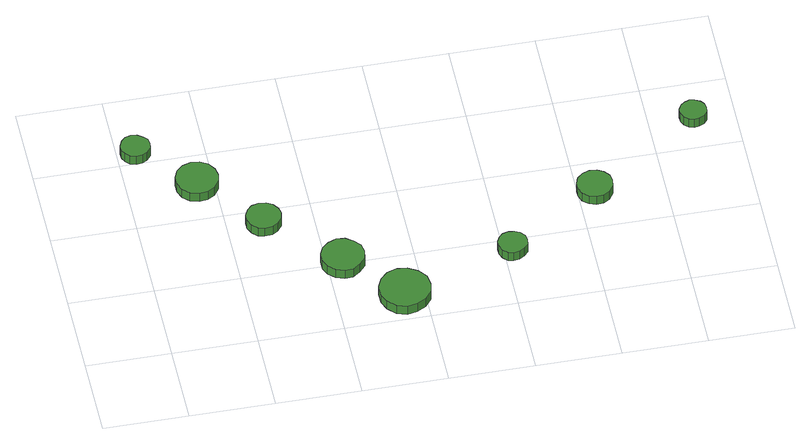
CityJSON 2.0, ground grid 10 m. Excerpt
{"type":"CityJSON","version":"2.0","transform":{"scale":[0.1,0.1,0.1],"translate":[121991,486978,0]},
"CityObjects":{
"tree1":{"type":"SolitaryVegetationObject","attributes":{"function":"something"},"geometry":[{"type":"MultiSurface","lod":"1","boundaries":[[[0,1,2,3,4,5,6,7,8,9,10,11,12,13,14]],[[15,16,17,18,19,20,21,22,23,24,25,26,27,28,29]],[[0,29,28,1]],[[1,28,27,2]],[[2,27,26,3]],[[3,26,25,4]],[[4,25,24,5]],[[5,24,23,6]],[[6,23,22,7]],[[7,22,21,8]],[[8,21,20,9]],[[9,20,19,10]],[[10,19,18,11]],[[11,18,17,12]],[[12,17,16,13]],[[13,16,15,14]],[[14,15,29,0]]]}]},
"tree2":{"type":"SolitaryVegetationObject","attributes":{"function":"something"},"geometry":[{"type":"MultiSurface","lod":"1","boundaries":[[[30,31,32,33,34,35,36,37,38,39,40,41,42,43,44]],[[45,46,47,48,49,50,51,52,53,54,55,56,57,58,59]],[[30,59,58,31]],[[31,58,57,32]],[[32,57,56,33]],[[33,56,55,34]],[[34,55,54,35]],[[35,54,53,36]],[[36,53,52,37]],[[37,52,51,38]],[[38,51,50,39]],[[39,50,49,40]],[[40,49,48,41]],[[41,48,47,42]],[[42,47,46,43]],[[43,46,45,44]],[[44,45,59,30]]]}]},
"tree3":{"type":"SolitaryVegetationObject","attributes":{"function":"something"},"geometry":[{"type":"MultiSurface","lod":"1","boundaries":[[[60,61,62,63,64,65,66,67,68,69,70,71,72,73,74]],[[75,76,77,78,79,80,81,82,83,84,85,86,87,88,89]],[[60,89,88,61]],[[61,88,87,62]],[[62,87,86,63]],[[63,86,85,64]],[[64,85,84,65]],[[65,84,83,66]],[[66,83,82,67]],[[67,82,81,68]],[[68,81,80,69]],[[69,80,79,70]],[[70,79,78,71]],[[71,78,77,72]],[[72,77,76,73]],[[73,76,75,74]],[[74,75,89,60]]]}]},
"tree4":{"type":"SolitaryVegetationObject","attributes":{"function":"something"},"geometry":[{"type":"MultiSurface","lod":"1","boundaries":[[[90,91,92,93,94,95,96,97,98,99,100,101,102,103,104]],[[105,106,107,108,109,110,111,112,113,114,115,116,117,118,119]],[[90,119,118,91]],[[91,118,117,92]],[[92,117,116,93]],[[93,116,115,94]],[[94,115,114,95]],[[95,114,113,96]],[[96,113,112,97]],[[97,112,111,98]],[[98,111,110,99]],[[99,110,109,100]],[[100,109,108,101]],[[101,108,107,102]],[[102,107,106,103]],[[103,106,105,104]],[[104,105,119,90]]]}]},
"tree5":{"type":"SolitaryVegetationObject","attributes":{"function":"something"},"geometry":[{"type":"MultiSurface","lod":"1","boundaries":[[[120,121,122,123,124,125,126,127,128,129,130,131,132,133,134]],[[135,136,137,138,139,140,141,142,143,144,145,146,147,148,149]],[[120,149,148,121]],[[121,148,147,122]],[[122,147,146,123]],[[123,146,145,124]],[[124,145,144,125]],[[125,144,143,126]],[[126,143,142,127]],[[127,142,141,128]],[[128,141,140,129]],[[129,140,139,130]],[[130,139,138,131]],[[131,138,137,132]],[[132,137,136,133]],[[133,136,135,134]],[[134,135,149,120]]]}]},
"tree6":{"type":"SolitaryVegetationObject","attributes":{"function":"something"},"geometry":[{"type":"MultiSurface","lod":"1","boundaries":[[[150,151,152,153,154,155,156,157,158,159,160,161,162,163,164]],[[165,166,167,168,169,170,171,172,173,174,175,176,177,178,179]],[[150,179,178,151]],[[151,178,177,152]],[[152,177,176,153]],[[153,176,175,154]],[[154,175,174,155]],[[155,174,173,156]],[[156,173,172,157]],[[157,172,171,158]],[[158,171,170,159]],[[159,170,169,160]],[[160,169,168,161]],[[161,168,167,162]],[[162,167,166,163]],[[163,166,165,164]],[[164,165,179,150]]]}]},
"tree7":{"type":"SolitaryVegetationObject","attributes":{"function":"something"},"geometry":[{"type":"MultiSurface","lod":"1","boundaries":[[[180,181,182,183,184,185,186,187,188,189,190,191,192,193,194]],[[195,196,197,198,199,200,201,202,203,204,205,206,207,208,209]],[[180,209,208,181]],[[181,208,207,182]],[[182,207,206,183]],[[183,206,205,184]],[[184,205,204,185]],[[185,204,203,186]],[[186,203,202,187]],[[187,202,201,188]],[[188,201,200,189]],[[189,200,199,190]],[[190,199,198,191]],[[191,198,197,192]],[[192,197,196,193]],[[193,196,195,194]],[[194,195,209,180]]]}]},
"tree8":{"type":"SolitaryVegetationObject","attributes":{"function":"something"},"geometry":[{"type":"MultiSurface","lod":"1","boundaries":[[[210,211,212,213,214,215,216,217,218,219,220,221,222,223,224]],[[225,226,227,228,229,230,231,232,233,234,235,236,237,238,239]],[[210,239,238,211]],[[211,238,237,212]],[[212,237,236,213]],[[213,236,235,214]],[[214,235,234,215]],[[215,234,233,216]],[[216,233,232,217]],[[217,232,231,218]],[[218,231,230,219]],[[219,230,229,220]],[[220,229,228,221]],[[221,228,227,222]],[[222,227,226,223]],[[223,226,225,224]],[[224,225,239,210]]]}]}
},
"vertices":[
[38,316,14],[37,323,14],[32,328,14],[26,332,14],[19,333,14],[12,331,14],[7,326,14],[4,319,14],[4,312,14],[7,306,14],[12,301,14],[19,299,14],[26,300,14],[32,303,14],[37,309,14],[37,309,1],[32,303,1],[26,300,1],[19,299,1],[12,301,1],[7,306,1],[4,312,1],[4,319,1],[7,326,1],[12,331,1],[19,333,1],[26,332,1],[32,328,1],[37,323,1],[38,316,1],
[104,252,15],[102,262,15],[96,271,15],[87,276,15],[77,277,15],[67,274,15],[59,267,15],[55,257,15],[55,247,15],[59,237,15],[67,230,15],[77,227,15],[87,228,15],[96,233,15],[102,242,15],[102,242,2],[96,233,2],[87,228,2],[77,227,2],[67,230,2],[59,237,2],[55,247,2],[55,257,2],[59,267,2],[67,274,2],[77,277,2],[87,276,2],[96,271,2],[102,262,2],[104,252,2],
[162,177,17],[160,185,17],[155,192,17],[148,196,17],[139,197,17],[131,195,17],[125,189,17],[121,181,17],[121,173,17],[125,165,17],[131,159,17],[139,157,17],[148,158,17],[155,162,17],[160,169,17],[160,169,4],[155,162,4],[148,158,4],[139,157,4],[131,159,4],[125,165,4],[121,173,4],[121,181,4],[125,189,4],[131,195,4],[139,197,4],[148,196,4],[155,192,4],[160,185,4],[162,177,4],
[242,98,19],[240,108,19],[233,116,19],[224,122,19],[214,123,19],[204,119,19],[196,112,19],[192,103,19],[192,92,19],[196,83,19],[204,76,19],[214,72,19],[224,73,19],[233,79,19],[240,87,19],[240,87,6],[233,79,6],[224,73,6],[214,72,6],[204,76,6],[196,83,6],[192,92,6],[192,103,6],[196,112,6],[204,119,6],[214,123,6],[224,122,6],[233,116,6],[240,108,6],[242,98,6],
[305,31,21],[303,44,21],[295,54,21],[284,60,21],[272,62,21],[260,58,21],[251,49,21],[246,38,21],[246,25,21],[251,14,21],[260,5,21],[272,1,21],[284,3,21],[295,9,21],[303,19,21],[303,19,8],[295,9,8],[284,3,8],[272,1,8],[260,5,8],[251,14,8],[246,25,8],[246,38,8],[251,49,8],[260,58,8],[272,62,8],[284,60,8],[295,54,8],[303,44,8],[305,31,8],
[426,76,22],[425,83,22],[420,89,22],[414,92,22],[407,93,22],[400,91,22],[395,86,22],[392,80,22],[392,73,22],[395,66,22],[400,61,22],[407,59,22],[414,60,22],[420,64,22],[425,69,22],[425,69,9],[420,64,9],[414,60,9],[407,59,9],[400,61,9],[395,66,9],[392,73,9],[392,80,9],[395,86,9],[400,91,9],[407,93,9],[414,92,9],[420,89,9],[425,83,9],[426,76,9],
[539,150,20],[538,159,20],[532,166,20],[525,170,20],[516,171,20],[508,168,20],[501,162,20],[498,154,20],[498,146,20],[501,138,20],[508,132,20],[516,129,20],[525,130,20],[532,134,20],[538,142,20],[538,142,7],[532,134,7],[525,130,7],[516,129,7],[508,132,7],[501,138,7],[498,146,7],[498,154,7],[501,162,7],[508,168,7],[516,171,7],[525,170,7],[532,166,7],[538,159,7],[539,150,7],
[666,242,20],[665,248,20],[661,253,20],[655,256,20],[649,257,20],[643,255,20],[638,251,20],[635,245,20],[635,238,20],[638,232,20],[643,228,20],[649,226,20],[655,227,20],[661,230,20],[665,235,20],[665,235,7],[661,230,7],[655,227,7],[649,226,7],[643,228,7],[638,232,7],[635,238,7],[635,245,7],[638,251,7],[643,255,7],[649,257,7],[655,256,7],[661,253,7],[665,248,7],[666,242,7]
]}
